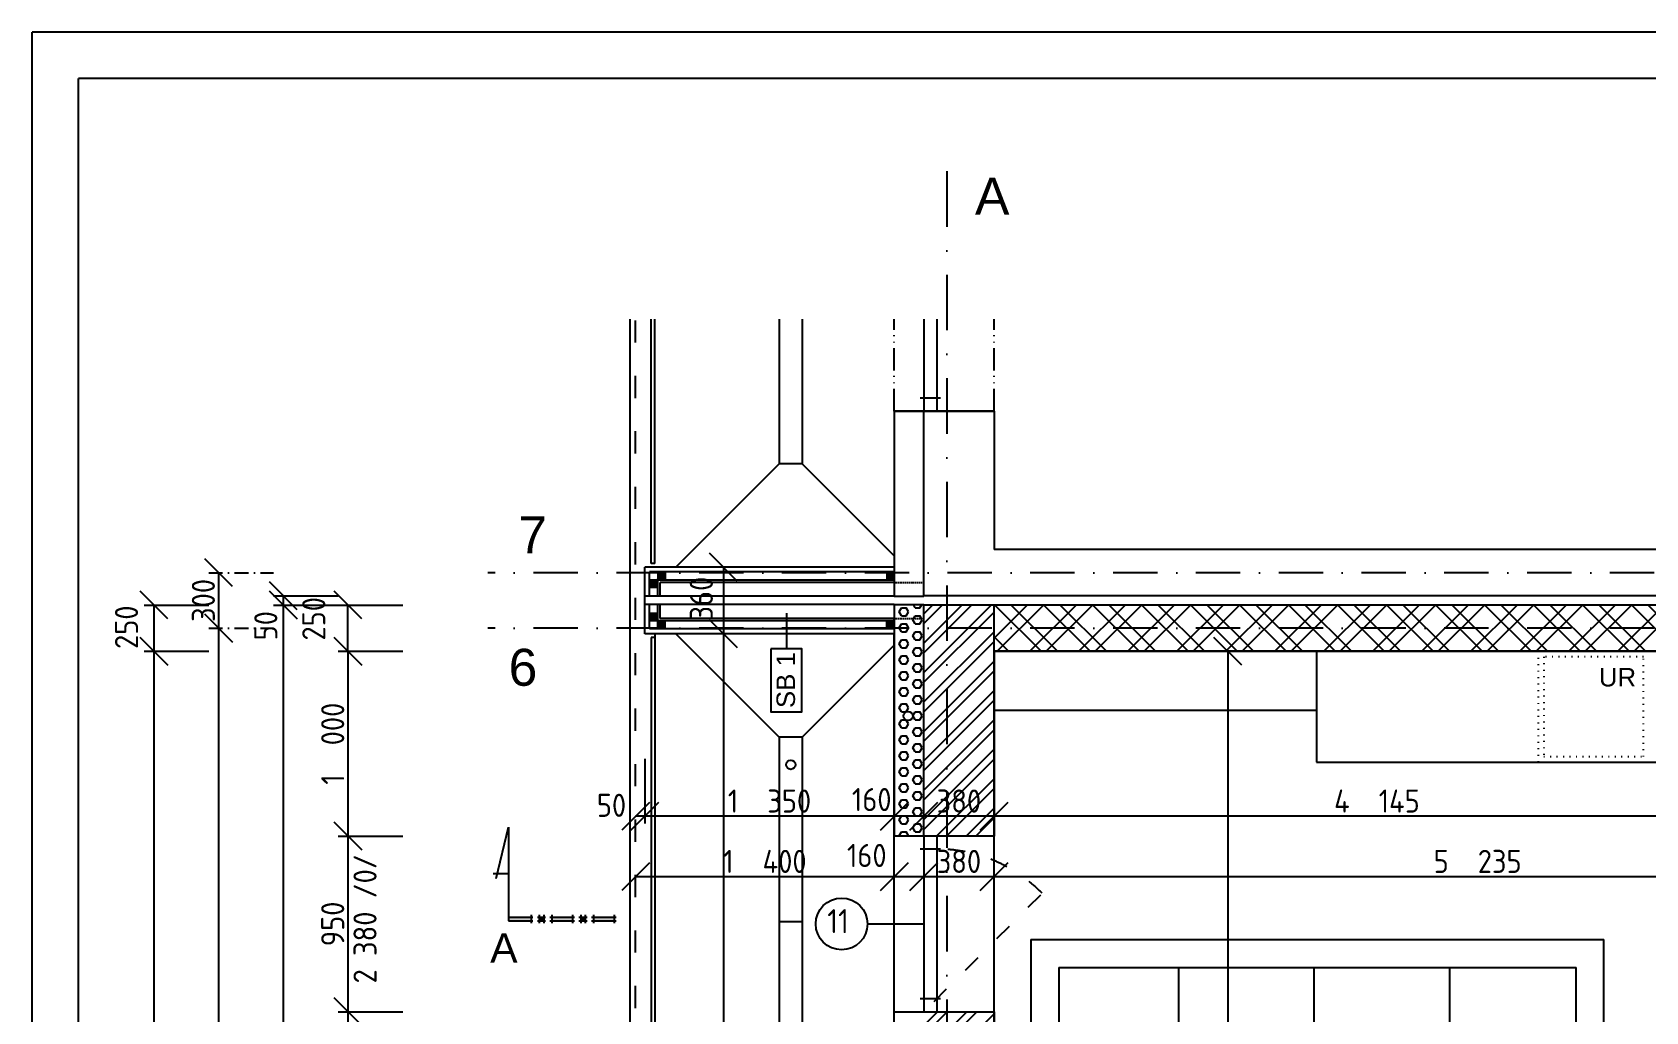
# Model space of a CAD drawing. Extents: x 4511820 to 5180432, y -1526536 to -944957.
# Drawn here: x 4975746 to 4984478, y -1227874 to -1222575 of the extents above; entities that cross this region are included whole.
import ezdxf

# ---------------------------------------------------------------- set-up
doc = ezdxf.new("R2010")
doc.units = 0
doc.header["$MEASUREMENT"] = 0
for name, pattern in [('ACAD_ISO03W100', [30, 12, -18]), ('ACAD_ISO07W100', [3.5, 0.5, -3]), ('ACAD_ISO12W100', [22, 12, -3, 0.5, -3, 0.5, -3]), ('BODKOCIARKOVANA_3', [5.6, 3, -1.3, 0, -1.3])]:
    doc.linetypes.add(name, pattern=pattern)
doc.layers.get('0').update_dxf_attribs({"linetype": 'CONTINUOUS'})
doc.layers.get('Defpoints').update_dxf_attribs({"color": 61, "linetype": 'CONTINUOUS'})
for name, color, linetype in [('KÓTY', 4, 'CONTINUOUS'), ('MÚRY', 1, 'CONTINUOUS'), ('OKNÁ', 143, 'CONTINUOUS'), ('osi', 253, 'CONTINUOUS'), ('Plochy', 41, 'CONTINUOUS'), ('POZEMOK', 7, 'CONTINUOUS'), ('TENKÁ', 7, 'CONTINUOUS'), ('tzb', 153, 'CONTINUOUS'), ('ZARIADENIE', 47, 'CONTINUOUS'), ('ZARIADENIE1', 145, 'CONTINUOUS'), ('ŠRAFY', 82, 'CONTINUOUS')]:
    doc.layers.add(name, color=color, linetype=linetype)
doc.styles.add('ARIAL', font='arial.ttf')
doc.styles.add('styl1', font='arial.ttf')
doc.styles.add('STYLE1', font='isocp.shx')
doc.dimstyles.new('STANDARD-50', dxfattribs={"dimtxt": 125, "dimasz": 150, "dimexe": 10, "dimexo": 200, "dimgap": 20, "dimtad": 1, "dimdsep": 46, "dimlunit": 6, "dimtxsty": 'STYLE1', "dimblk1": 'OBLIQUE', "dimblk2": 'OBLIQUE', "dimsah": 1, "dimcen": 2.5, "dimse1": 1, "dimse2": 1, "dimadec": 0, "dimazin": 0, "dimtfac": 1, "dimtmove": 1, "dimatfit": 3, "dimldrblk": 'OBLIQUE', "dimfxl": 1, "dimtolj": 1, "dimtzin": 0, "dimarcsym": 0})
pattern_1 = [(45, (0, 86710.97), (-79.549513, 79.549513), []), (45, (53.03, 86710.97), (-79.549513, 79.549513), [])]
pattern_2 = [(315, (6325766.1914, 3795181.774), (4.4194173824, 4.4194173824), [])]

# ---------------------------------------------------------------- blocks, each defined once
blk = doc.blocks.new('_OBLIQUE')
at = {"color": 0, "linetype": 'ByBlock'}
blk.add_line((-0.5, -0.5), (0.5, 0.5), dxfattribs=at)
blk = doc.blocks.new('*D14000')
at = {"layer": 'Defpoints', "color": 0}
for p in [(4979296, -1225499.2), (4976754.5, -1225799.2), (4979296, -1225799.2)]:
    blk.add_point(p, dxfattribs=at)
at = {"layer": 'KÓTY', "color": 0, "lineweight": -2}
blk.add_line((4976754.5, -1225499.2), (4976754.5, -1225799.2), dxfattribs=at)
at = {"layer": 'KÓTY', "color": 0, "linetype": 'ByBlock', "lineweight": -2, "xscale": 150, "yscale": 150, "zscale": 150}
for p, rotation in [((4976754.5, -1225499.2), 90), ((4976754.5, -1225799.2), 270)]:
    blk.add_blockref('_OBLIQUE', p, dxfattribs=dict(at, rotation=rotation))
at = {"layer": 'KÓTY', "color": 0, "insert": (4976672, -1225649.2), "char_height": 125, "attachment_point": 5, "rotation": 90, "style": 'STYLE1'}
blk.add_mtext('\\A1;300', dxfattribs=at)
blk = doc.blocks.new('*D14001')
at = {"layer": 'Defpoints', "color": 0}
for p in [(4979011, -1225624.2), (4977104.5, -1225674.2), (4979011, -1225674.2)]:
    blk.add_point(p, dxfattribs=at)
at = {"layer": 'KÓTY', "color": 0, "lineweight": -2}
blk.add_line((4977104.5, -1225624.2), (4977104.5, -1225674.2), dxfattribs=at)
at = {"layer": 'KÓTY', "color": 0, "linetype": 'ByBlock', "lineweight": -2, "xscale": 150, "yscale": 150, "zscale": 150}
for p, rotation in [((4977104.5, -1225624.2), 90), ((4977104.5, -1225674.2), 270)]:
    blk.add_blockref('_OBLIQUE', p, dxfattribs=dict(at, rotation=rotation))
at = {"layer": 'KÓTY', "color": 0, "insert": (4977010, -1225786), "char_height": 125, "attachment_point": 5, "rotation": 90, "style": 'STYLE1'}
blk.add_mtext('\\A1;50', dxfattribs=at)
blk = doc.blocks.new('*D14002')
at = {"layer": 'Defpoints', "color": 0}
for p in [(4980951, -1225674.2), (4976404.5, -1225924.2), (4980951, -1225924.2)]:
    blk.add_point(p, dxfattribs=at)
at = {"layer": 'KÓTY', "color": 0, "lineweight": -2}
blk.add_line((4976404.5, -1225674.2), (4976404.5, -1225924.2), dxfattribs=at)
at = {"layer": 'KÓTY', "color": 0, "linetype": 'ByBlock', "lineweight": -2, "xscale": 150, "yscale": 150, "zscale": 150}
for p, rotation in [((4976404.5, -1225674.2), 90), ((4976404.5, -1225924.2), 270)]:
    blk.add_blockref('_OBLIQUE', p, dxfattribs=dict(at, rotation=rotation))
at = {"layer": 'KÓTY', "color": 0, "insert": (4976256, -1225794), "char_height": 125, "attachment_point": 5, "rotation": 90, "style": 'STYLE1'}
blk.add_mtext('\\A1;250', dxfattribs=at)
blk = doc.blocks.new('*D14003')
at = {"layer": 'Defpoints', "color": 0}
for p in [(4980951, -1225924.2), (4976404.5, -1232044.2), (4980951, -1232044.2)]:
    blk.add_point(p, dxfattribs=at)
at = {"layer": 'KÓTY', "color": 0, "lineweight": -2}
blk.add_line((4976404.5, -1225924.2), (4976404.5, -1232044.2), dxfattribs=at)
at = {"layer": 'KÓTY', "color": 0, "linetype": 'ByBlock', "lineweight": -2, "xscale": 150, "yscale": 150, "zscale": 150}
for p, rotation in [((4976404.5, -1225924.2), 90), ((4976404.5, -1232044.2), 270)]:
    blk.add_blockref('_OBLIQUE', p, dxfattribs=dict(at, rotation=rotation))
at = {"layer": 'KÓTY', "color": 0, "insert": (4976322, -1228984.2), "char_height": 125, "attachment_point": 5, "rotation": 90, "style": 'STYLE1'}
blk.add_mtext('\\A1;6ﾠ120', dxfattribs=at)
blk = doc.blocks.new('*D14013')
at = {"layer": 'Defpoints', "color": 0}
for p in [(4980696, -1225799.2), (4976754.5, -1232194.2), (4980696, -1232194.2)]:
    blk.add_point(p, dxfattribs=at)
at = {"layer": 'KÓTY', "color": 0, "lineweight": -2}
blk.add_line((4976754.5, -1225799.2), (4976754.5, -1232194.2), dxfattribs=at)
at = {"layer": 'KÓTY', "color": 0, "linetype": 'ByBlock', "lineweight": -2, "xscale": 150, "yscale": 150, "zscale": 150}
for p, rotation in [((4976754.5, -1225799.2), 90), ((4976754.5, -1232194.2), 270)]:
    blk.add_blockref('_OBLIQUE', p, dxfattribs=dict(at, rotation=rotation))
at = {"layer": 'KÓTY', "color": 0, "insert": (4976672, -1228996.7), "char_height": 125, "attachment_point": 5, "rotation": 90, "style": 'STYLE1'}
blk.add_mtext('\\A1;6ﾠ395', dxfattribs=at)
blk = doc.blocks.new('*D14019')
at = {"layer": 'Defpoints', "color": 0}
for p in [(4979211, -1225674.2), (4977104.5, -1258484.2), (4982061, -1258484.2)]:
    blk.add_point(p, dxfattribs=at)
at = {"layer": 'KÓTY', "color": 0, "lineweight": -2}
blk.add_line((4977104.5, -1225674.2), (4977104.5, -1258484.2), dxfattribs=at)
at = {"layer": 'KÓTY', "color": 0, "linetype": 'ByBlock', "lineweight": -2, "xscale": 150, "yscale": 150, "zscale": 150}
for p, rotation in [((4977104.5, -1225674.2), 90), ((4977104.5, -1258484.2), 270)]:
    blk.add_blockref('_OBLIQUE', p, dxfattribs=dict(at, rotation=rotation))
at = {"layer": 'KÓTY', "color": 0, "insert": (4977022, -1242079.2), "char_height": 125, "attachment_point": 5, "rotation": 90, "style": 'STYLE1'}
blk.add_mtext('\\A1;32ﾠ810', dxfattribs=at)
blk = doc.blocks.new('*D14020')
at = {"layer": 'Defpoints', "color": 0}
for p in [(4977454.5, -1225674.2), (4980951, -1225674.2), (4980951, -1225924.2)]:
    blk.add_point(p, dxfattribs=at)
at = {"layer": 'KÓTY', "color": 0, "lineweight": -2}
blk.add_line((4977454.5, -1225924.2), (4977454.5, -1225674.2), dxfattribs=at)
at = {"layer": 'KÓTY', "color": 0, "linetype": 'ByBlock', "lineweight": -2, "xscale": 150, "yscale": 150, "zscale": 150}
for p, rotation in [((4977454.5, -1225674.2), 90), ((4977454.5, -1225924.2), 270)]:
    blk.add_blockref('_OBLIQUE', p, dxfattribs=dict(at, rotation=rotation))
at = {"layer": 'KÓTY', "color": 0, "insert": (4977269.5, -1225748.5), "char_height": 125, "attachment_point": 5, "rotation": 90, "style": 'STYLE1'}
blk.add_mtext('\\A1;250', dxfattribs=at)
blk = doc.blocks.new('*D14128')
at = {"layer": 'Defpoints', "color": 0}
for p in [(4980571, -1227874.2), (4977454.5, -1228374.2), (4980641, -1228374.2)]:
    blk.add_point(p, dxfattribs=at)
at = {"layer": 'KÓTY', "color": 0, "lineweight": -2}
blk.add_line((4977454.5, -1227874.2), (4977454.5, -1228374.2), dxfattribs=at)
at = {"layer": 'KÓTY', "color": 0, "linetype": 'ByBlock', "lineweight": -2, "xscale": 150, "yscale": 150, "zscale": 150}
for p, rotation in [((4977454.5, -1227874.2), 90), ((4977454.5, -1228374.2), 270)]:
    blk.add_blockref('_OBLIQUE', p, dxfattribs=dict(at, rotation=rotation))
at = {"layer": 'KÓTY', "color": 0, "insert": (4977372, -1228124.2), "char_height": 125, "attachment_point": 5, "rotation": 90, "style": 'STYLE1'}
blk.add_mtext('\\A1;500', dxfattribs=at)
blk = doc.blocks.new('*D14129')
at = {"layer": 'Defpoints', "color": 0}
for p in [(4980951, -1225924.2), (4977454.5, -1226924.2), (4980951, -1226924.2)]:
    blk.add_point(p, dxfattribs=at)
at = {"layer": 'KÓTY', "color": 0, "lineweight": -2}
blk.add_line((4977454.5, -1225924.2), (4977454.5, -1226924.2), dxfattribs=at)
at = {"layer": 'KÓTY', "color": 0, "linetype": 'ByBlock', "lineweight": -2, "xscale": 150, "yscale": 150, "zscale": 150}
for p, rotation in [((4977454.5, -1225924.2), 90), ((4977454.5, -1226924.2), 270)]:
    blk.add_blockref('_OBLIQUE', p, dxfattribs=dict(at, rotation=rotation))
at = {"layer": 'KÓTY', "color": 0, "insert": (4977372, -1226424.2), "char_height": 125, "attachment_point": 5, "rotation": 90, "style": 'STYLE1'}
blk.add_mtext('\\A1;1ﾠ000', dxfattribs=at)
blk = doc.blocks.new('*D14130')
at = {"layer": 'Defpoints', "color": 0}
for p in [(4980571, -1226924.2), (4977454.5, -1227874.2), (4980571, -1227874.2)]:
    blk.add_point(p, dxfattribs=at)
at = {"layer": 'KÓTY', "color": 0, "lineweight": -2}
blk.add_line((4977454.5, -1226924.2), (4977454.5, -1227874.2), dxfattribs=at)
at = {"layer": 'KÓTY', "color": 0, "linetype": 'ByBlock', "lineweight": -2, "xscale": 150, "yscale": 150, "zscale": 150}
for p, rotation in [((4977454.5, -1226924.2), 90), ((4977454.5, -1227874.2), 270)]:
    blk.add_blockref('_OBLIQUE', p, dxfattribs=dict(at, rotation=rotation))
at = {"layer": 'KÓTY', "color": 0, "insert": (4977372, -1227399.2), "char_height": 125, "attachment_point": 5, "rotation": 90, "style": 'STYLE1'}
blk.add_mtext('\\A1;950', dxfattribs=at)
blk = doc.blocks.new('sedacka roh')
at = {"layer": 'ZARIADENIE', "color": 30, "ltscale": 0.25}
for p, q in [((4397144.3, -1344644.9), (4397144.3, -1342275.4)), ((4397944.3, -1342275.4), (4397144.3, -1342275.4)), ((4397944.3, -1342275.4), (4397944.3, -1343844.9)), ((4397944.3, -1343491.4), (4397144.3, -1343491.4)), ((4397294.3, -1344494.9), (4397294.3, -1343491.4)), ((4400244.3, -1343844.9), (4397944.3, -1343844.9)), ((4397944.3, -1343844.9), (4397944.3, -1344494.9)), ((4398677.7, -1343844.9), (4398677.7, -1344494.9)), ((4399411, -1343844.9), (4399411, -1344494.9)), ((4400094.3, -1343844.9), (4400094.3, -1344494.9)), ((4400244.3, -1343844.9), (4400244.3, -1344644.9)), ((4397294.3, -1344494.9), (4400094.3, -1344494.9)), ((4397144.3, -1344644.9), (4400244.3, -1344644.9))]:
    blk.add_line(p, q, dxfattribs=at)
at = {"layer": 'ZARIADENIE', "color": 45, "ltscale": 0.25}
for p, q in [((4399702.3, -1342392.2), (4399102.3, -1342392.2)), ((4399102.3, -1342392.2), (4399102.3, -1342992.2)), ((4399702.3, -1342992.2), (4399702.3, -1342392.2)), ((4398472.5, -1342719.9), (4398472.5, -1343319.9)), ((4399472.5, -1342719.9), (4398472.5, -1342719.9)), ((4399472.5, -1343319.9), (4399472.5, -1342719.9)), ((4399102.3, -1342992.2), (4399702.3, -1342992.2)), ((4398472.5, -1343319.9), (4399472.5, -1343319.9))]:
    blk.add_line(p, q, dxfattribs=at)
blk = doc.blocks.new('*D30654')
at = {"layer": 'Defpoints', "color": 0}
for p in [(4979011, -1227143.5), (4980411, -1227143.5), (4980411, -1227143.5)]:
    blk.add_point(p, dxfattribs=at)
at = {"layer": 'KÓTY', "color": 0, "lineweight": -2}
blk.add_line((4979011, -1227143.5), (4980411, -1227143.5), dxfattribs=at)
at = {"layer": 'KÓTY', "color": 0, "linetype": 'ByBlock', "lineweight": -2, "xscale": 150, "yscale": 150, "zscale": 150, "rotation": 180}
blk.add_blockref('_OBLIQUE', (4979011, -1227143.5), dxfattribs=at)
at = {"layer": 'KÓTY', "color": 0, "linetype": 'ByBlock', "lineweight": -2, "xscale": 150, "yscale": 150, "zscale": 150}
blk.add_blockref('_OBLIQUE', (4980411, -1227143.5), dxfattribs=at)
at = {"layer": 'KÓTY', "color": 0, "insert": (4979711, -1227061), "char_height": 125, "attachment_point": 5, "style": 'STYLE1'}
blk.add_mtext('\\A1;1ﾠ400', dxfattribs=at)
blk = doc.blocks.new('*D30655')
at = {"layer": 'Defpoints', "color": 0}
for p in [(4980411, -1227143.5), (4980571, -1227143.5), (4980571, -1227143.5)]:
    blk.add_point(p, dxfattribs=at)
at = {"layer": 'KÓTY', "color": 0, "lineweight": -2}
blk.add_line((4980411, -1227143.5), (4980571, -1227143.5), dxfattribs=at)
at = {"layer": 'KÓTY', "color": 0, "linetype": 'ByBlock', "lineweight": -2, "xscale": 150, "yscale": 150, "zscale": 150, "rotation": 180}
blk.add_blockref('_OBLIQUE', (4980411, -1227143.5), dxfattribs=at)
at = {"layer": 'KÓTY', "color": 0, "linetype": 'ByBlock', "lineweight": -2, "xscale": 150, "yscale": 150, "zscale": 150}
blk.add_blockref('_OBLIQUE', (4980571, -1227143.5), dxfattribs=at)
at = {"layer": 'KÓTY', "color": 0, "insert": (4980262.5, -1227029), "char_height": 125, "attachment_point": 5, "style": 'STYLE1'}
blk.add_mtext('\\A1;160', dxfattribs=at)
blk = doc.blocks.new('*D30656')
at = {"layer": 'Defpoints', "color": 0}
for p in [(4980571, -1227143.5), (4980951, -1227143.5), (4980951, -1227143.5)]:
    blk.add_point(p, dxfattribs=at)
at = {"layer": 'KÓTY', "color": 0, "lineweight": -2}
blk.add_line((4980571, -1227143.5), (4980951, -1227143.5), dxfattribs=at)
at = {"layer": 'KÓTY', "color": 0, "linetype": 'ByBlock', "lineweight": -2, "xscale": 150, "yscale": 150, "zscale": 150, "rotation": 180}
blk.add_blockref('_OBLIQUE', (4980571, -1227143.5), dxfattribs=at)
at = {"layer": 'KÓTY', "color": 0, "linetype": 'ByBlock', "lineweight": -2, "xscale": 150, "yscale": 150, "zscale": 150}
blk.add_blockref('_OBLIQUE', (4980951, -1227143.5), dxfattribs=at)
at = {"layer": 'KÓTY', "color": 0, "insert": (4980761, -1227061), "char_height": 125, "attachment_point": 5, "style": 'STYLE1'}
blk.add_mtext('\\A1;380', dxfattribs=at)
blk = doc.blocks.new('*D30657')
at = {"layer": 'Defpoints', "color": 0}
for p in [(4980951, -1227143.5), (4986186, -1227143.5), (4986186, -1227143.5)]:
    blk.add_point(p, dxfattribs=at)
at = {"layer": 'KÓTY', "color": 0, "lineweight": -2}
blk.add_line((4980951, -1227143.5), (4986186, -1227143.5), dxfattribs=at)
at = {"layer": 'KÓTY', "color": 0, "linetype": 'ByBlock', "lineweight": -2, "xscale": 150, "yscale": 150, "zscale": 150, "rotation": 180}
blk.add_blockref('_OBLIQUE', (4980951, -1227143.5), dxfattribs=at)
at = {"layer": 'KÓTY', "color": 0, "linetype": 'ByBlock', "lineweight": -2, "xscale": 150, "yscale": 150, "zscale": 150}
blk.add_blockref('_OBLIQUE', (4986186, -1227143.5), dxfattribs=at)
at = {"layer": 'KÓTY', "color": 0, "insert": (4983568.5, -1227061), "char_height": 125, "attachment_point": 5, "style": 'STYLE1'}
blk.add_mtext('\\A1;5ﾠ235', dxfattribs=at)
blk = doc.blocks.new('*D30668')
at = {"layer": 'Defpoints', "color": 0}
for p in [(4980951, -1226524.2), (4985096, -1226524.2), (4980951, -1226817)]:
    blk.add_point(p, dxfattribs=at)
at = {"layer": 'KÓTY', "color": 0, "lineweight": -2}
blk.add_line((4985096, -1226817), (4980951, -1226817), dxfattribs=at)
at = {"layer": 'KÓTY', "color": 0, "linetype": 'ByBlock', "lineweight": -2, "xscale": 150, "yscale": 150, "zscale": 150, "rotation": 180}
blk.add_blockref('_OBLIQUE', (4980951, -1226817), dxfattribs=at)
at = {"layer": 'KÓTY', "color": 0, "linetype": 'ByBlock', "lineweight": -2, "xscale": 150, "yscale": 150, "zscale": 150}
blk.add_blockref('_OBLIQUE', (4985096, -1226817), dxfattribs=at)
at = {"layer": 'KÓTY', "color": 0, "insert": (4983023.5, -1226734.5), "char_height": 125, "attachment_point": 5, "style": 'STYLE1'}
blk.add_mtext('\\A1;4ﾠ145', dxfattribs=at)
blk = doc.blocks.new('*D30683')
at = {"layer": 'Defpoints', "color": 0}
for p in [(4980951, -1225924.2), (4980951, -1232044.2), (4982216.5, -1232044.2)]:
    blk.add_point(p, dxfattribs=at)
at = {"layer": 'KÓTY', "color": 0, "lineweight": -2}
blk.add_line((4982216.5, -1225924.2), (4982216.5, -1232044.2), dxfattribs=at)
at = {"layer": 'KÓTY', "color": 0, "linetype": 'ByBlock', "lineweight": -2, "xscale": 150, "yscale": 150, "zscale": 150}
for p, rotation in [((4982216.5, -1225924.2), 90), ((4982216.5, -1232044.2), 270)]:
    blk.add_blockref('_OBLIQUE', p, dxfattribs=dict(at, rotation=rotation))
at = {"layer": 'KÓTY', "color": 0, "insert": (4982134, -1228984.2), "char_height": 125, "attachment_point": 5, "rotation": 90, "style": 'STYLE1'}
blk.add_mtext('\\A1;6ﾠ120', dxfattribs=at)
blk = doc.blocks.new('*D31333')
at = {"layer": 'Defpoints', "color": 0}
for p in [(4980411, -1225829.2), (4979486.5, -1232014.2), (4980411, -1232014.2)]:
    blk.add_point(p, dxfattribs=at)
at = {"layer": 'KÓTY', "color": 0, "lineweight": -2}
blk.add_line((4979486.5, -1225829.2), (4979486.5, -1232014.2), dxfattribs=at)
at = {"layer": 'KÓTY', "color": 0, "linetype": 'ByBlock', "lineweight": -2, "xscale": 150, "yscale": 150, "zscale": 150}
for p, rotation in [((4979486.5, -1225829.2), 90), ((4979486.5, -1232014.2), 270)]:
    blk.add_blockref('_OBLIQUE', p, dxfattribs=dict(at, rotation=rotation))
at = {"layer": 'KÓTY', "color": 0, "insert": (4979404, -1228921.7), "char_height": 125, "attachment_point": 5, "rotation": 90, "style": 'STYLE1'}
blk.add_mtext('\\A1;6ﾠ185', dxfattribs=at)
blk = doc.blocks.new('*D48120')
at = {"layer": 'Defpoints', "color": 0}
for p in [(4979486.5, -1225469.2), (4979486.5, -1225829.2), (4979486.5, -1225829.2)]:
    blk.add_point(p, dxfattribs=at)
at = {"layer": 'KÓTY', "color": 0, "lineweight": -2}
blk.add_line((4979486.5, -1225469.2), (4979486.5, -1225829.2), dxfattribs=at)
at = {"layer": 'KÓTY', "color": 0, "linetype": 'ByBlock', "lineweight": -2, "xscale": 150, "yscale": 150, "zscale": 150}
for p, rotation in [((4979486.5, -1225469.2), 90), ((4979486.5, -1225829.2), 270)]:
    blk.add_blockref('_OBLIQUE', p, dxfattribs=dict(at, rotation=rotation))
at = {"layer": 'KÓTY', "color": 0, "insert": (4979367, -1225639.5), "char_height": 125, "attachment_point": 5, "rotation": 90, "style": 'STYLE1'}
blk.add_mtext('\\A1;360', dxfattribs=at)
blk = doc.blocks.new('*D48121')
at = {"layer": 'Defpoints', "color": 0}
for p in [(4980571, -1226817), (4980571, -1226817), (4980951, -1226817)]:
    blk.add_point(p, dxfattribs=at)
at = {"layer": 'KÓTY', "color": 0, "lineweight": -2}
blk.add_line((4980951, -1226817), (4980571, -1226817), dxfattribs=at)
at = {"layer": 'KÓTY', "color": 0, "linetype": 'ByBlock', "lineweight": -2, "xscale": 150, "yscale": 150, "zscale": 150, "rotation": 180}
blk.add_blockref('_OBLIQUE', (4980571, -1226817), dxfattribs=at)
at = {"layer": 'KÓTY', "color": 0, "linetype": 'ByBlock', "lineweight": -2, "xscale": 150, "yscale": 150, "zscale": 150}
blk.add_blockref('_OBLIQUE', (4980951, -1226817), dxfattribs=at)
at = {"layer": 'KÓTY', "color": 0, "insert": (4980761, -1226734.5), "char_height": 125, "attachment_point": 5, "style": 'STYLE1'}
blk.add_mtext('\\A1;380', dxfattribs=at)
blk = doc.blocks.new('*D48122')
at = {"layer": 'Defpoints', "color": 0}
for p in [(4980411, -1226817), (4980411, -1226817), (4980571, -1226817)]:
    blk.add_point(p, dxfattribs=at)
at = {"layer": 'KÓTY', "color": 0, "lineweight": -2}
blk.add_line((4980571, -1226817), (4980411, -1226817), dxfattribs=at)
at = {"layer": 'KÓTY', "color": 0, "linetype": 'ByBlock', "lineweight": -2, "xscale": 150, "yscale": 150, "zscale": 150, "rotation": 180}
blk.add_blockref('_OBLIQUE', (4980411, -1226817), dxfattribs=at)
at = {"layer": 'KÓTY', "color": 0, "linetype": 'ByBlock', "lineweight": -2, "xscale": 150, "yscale": 150, "zscale": 150}
blk.add_blockref('_OBLIQUE', (4980571, -1226817), dxfattribs=at)
at = {"layer": 'KÓTY', "color": 0, "insert": (4980289.2, -1226726.5), "char_height": 125, "attachment_point": 5, "style": 'STYLE1'}
blk.add_mtext('\\A1;160', dxfattribs=at)
blk = doc.blocks.new('*D48123')
at = {"layer": 'Defpoints', "color": 0}
for p in [(4979061, -1226817), (4979061, -1227232.5), (4980411, -1227232.5)]:
    blk.add_point(p, dxfattribs=at)
at = {"layer": 'KÓTY', "color": 0, "lineweight": -2}
blk.add_line((4980411, -1226817), (4979061, -1226817), dxfattribs=at)
at = {"layer": 'KÓTY', "color": 0, "linetype": 'ByBlock', "lineweight": -2, "xscale": 150, "yscale": 150, "zscale": 150, "rotation": 180}
blk.add_blockref('_OBLIQUE', (4979061, -1226817), dxfattribs=at)
at = {"layer": 'KÓTY', "color": 0, "linetype": 'ByBlock', "lineweight": -2, "xscale": 150, "yscale": 150, "zscale": 150}
blk.add_blockref('_OBLIQUE', (4980411, -1226817), dxfattribs=at)
at = {"layer": 'KÓTY', "color": 0, "insert": (4979736, -1226734.5), "char_height": 125, "attachment_point": 5, "style": 'STYLE1'}
blk.add_mtext('\\A1;1ﾠ350', dxfattribs=at)
blk = doc.blocks.new('*D48124')
at = {"layer": 'Defpoints', "color": 0}
for p in [(4979011, -1226817), (4979011, -1227232.5), (4979061, -1227232.5)]:
    blk.add_point(p, dxfattribs=at)
at = {"layer": 'KÓTY', "color": 0, "lineweight": -2}
blk.add_line((4979061, -1226817), (4979011, -1226817), dxfattribs=at)
at = {"layer": 'KÓTY', "color": 0, "linetype": 'ByBlock', "lineweight": -2, "xscale": 150, "yscale": 150, "zscale": 150, "rotation": 180}
blk.add_blockref('_OBLIQUE', (4979011, -1226817), dxfattribs=at)
at = {"layer": 'KÓTY', "color": 0, "linetype": 'ByBlock', "lineweight": -2, "xscale": 150, "yscale": 150, "zscale": 150}
blk.add_blockref('_OBLIQUE', (4979061, -1226817), dxfattribs=at)
at = {"layer": 'KÓTY', "color": 0, "insert": (4978880.7, -1226757.5), "char_height": 125, "attachment_point": 5, "style": 'STYLE1'}
blk.add_mtext('\\A1;50', dxfattribs=at)

msp = doc.modelspace()

# ---------------------------------------------------------------- hatches: boundary and pattern name
at = {"layer": 'TENKÁ'}
h = msp.add_hatch(color=256, dxfattribs=at)
h.dxf.hatch_style = 1
h.paths.add_polyline_path([(4978445.7, -1227382.935), (4978322.8, -1227382.935), (4978322.8, -1227362.235), (4978445.7, -1227362.235)])
h = msp.add_hatch(color=256, dxfattribs=at)
h.dxf.hatch_style = 1
h.paths.add_polyline_path([(4978489.6, -1227382.935), (4978489.6, -1227362.235), (4978513.8, -1227362.235), (4978513.8, -1227382.935)])
h = msp.add_hatch(color=256, dxfattribs=at)
h.dxf.hatch_style = 1
h.paths.add_polyline_path([(4978670.6, -1227382.935), (4978557.7, -1227382.935), (4978557.7, -1227362.235), (4978670.6, -1227362.235)])
h = msp.add_hatch(color=256, dxfattribs=at)
h.dxf.hatch_style = 1
h.paths.add_polyline_path([(4978714.5, -1227382.935), (4978714.5, -1227362.235), (4978738.7, -1227362.235), (4978738.7, -1227382.935)])
h = msp.add_hatch(color=256, dxfattribs=at)
h.dxf.hatch_style = 1
h.paths.add_polyline_path([(4978782.6, -1227382.935), (4978782.6, -1227362.235), (4978895.5, -1227362.235), (4978895.5, -1227382.935)])
at = {"layer": 'ŠRAFY'}
h = msp.add_hatch(dxfattribs=at)
h.set_pattern_fill('ANSI31', color=45, scale=50, angle=270)
h.set_pattern_definition(pattern_2)
h.paths.add_polyline_path([(4979087, -1225539.226), (4979087, -1225579.226), (4979131, -1225579.226), (4979131, -1225539.226)])
h = msp.add_hatch(dxfattribs=at)
h.set_pattern_fill('ANSI31', color=45, scale=50, angle=270)
h.set_pattern_definition(pattern_2)
h.paths.add_polyline_path([(4979171, -1225539.226), (4979171, -1225495.226), (4979131, -1225495.226), (4979131, -1225532.226), (4979131, -1225539.226)])
h = msp.add_hatch(dxfattribs=at)
h.set_pattern_fill('ANSI31', color=45, scale=50, angle=270)
h.set_pattern_definition(pattern_2)
h.paths.add_polyline_path([(4980411, -1225539.226), (4980411, -1225495.226), (4980371, -1225495.226), (4980371, -1225539.226)])
h = msp.add_hatch(dxfattribs=at)
h.set_pattern_fill('ANSI31', color=45, scale=50, angle=270)
h.set_pattern_definition(pattern_2)
h.paths.add_polyline_path([(4979087, -1225759.226), (4979131, -1225759.226), (4979131, -1225719.226), (4979087, -1225719.226)])
h = msp.add_hatch(dxfattribs=at)
h.set_pattern_fill('ANSI32', color=256, scale=300)
h.set_pattern_definition(pattern_1)
h.paths.add_polyline_path([(4980571, -1225674.226), (4980571, -1226924.226), (4980951, -1226924.226), (4980951, -1225924.226), (4980951, -1225674.226)])
h.paths.add_polyline_path([(4980131.201, -1226904), (4980393.799, -1226904), (4980393.799, -1227154), (4980131.201, -1227154)], flags=9)
h = msp.add_hatch(dxfattribs=at)
h.set_pattern_fill('HEX', color=256, scale=200)
h.set_pattern_definition([(0, (0, -76170.035), (0, 43.3012702), [25, -50]), (120, (0, -76170.035), (-37.5, -21.6506351), [25, -50]), (60, (25, -76170.035), (-37.5, 21.6506351), [25, -50])])
h.paths.add_polyline_path([(4980411, -1225829.226), (4980411, -1225890.476), (4980411, -1226924.226), (4980571, -1226924.226), (4980571, -1225674.226), (4980571, -1225671.726), (4980411, -1225671.726), (4980411, -1225746.726), (4980411, -1225759.226), (4980411, -1225803.226)])
h.paths.add_polyline_path([(4980511, -1226274.226, 1), (4980461, -1226274.226, 1)], flags=16)
h.paths.add_polyline_path([(4980410.451, -1226833.535), (4980673.049, -1226833.535), (4980673.049, -1227083.535), (4980410.451, -1227083.535)], flags=9)
h = msp.add_hatch(dxfattribs=at)
h.set_pattern_fill('ANSI32', color=256, scale=500)
h.set_pattern_definition([(45, (400449.4, -45114.18), (-132.5825215, 132.5825215), []), (45, (400537.78, -45114.18), (-132.5825215, 132.5825215), [])])
h.paths.add_polyline_path([(4980951, -1225674.226), (4980951, -1225924.226), (4993871, -1225924.226), (4993871, -1225674.226), (4980951, -1225674.226)])
h = msp.add_hatch(dxfattribs=at)
h.set_pattern_fill('ANSI32', color=256, scale=500, angle=90)
h.set_pattern_definition([(135, (400449.4, -45114.18), (-132.5825215, -132.5825215), []), (135, (400449.4, -45025.8), (-132.5825215, -132.5825215), [])])
h.paths.add_polyline_path([(4980951, -1225674.226), (4980951, -1225924.226), (4993871, -1225924.226), (4993871, -1225674.226), (4980951, -1225674.226)])
h = msp.add_hatch(dxfattribs=at)
h.set_pattern_fill('ANSI31', color=45, scale=50, angle=270)
h.set_pattern_definition(pattern_2)
h.paths.add_polyline_path([(4979131, -1225759.226), (4979131, -1225803.226), (4979171, -1225803.226), (4979171, -1225759.226)])
h = msp.add_hatch(dxfattribs=at)
h.set_pattern_fill('ANSI31', color=45, scale=50, angle=270)
h.set_pattern_definition(pattern_2)
h.paths.add_polyline_path([(4980371, -1225759.226), (4980371, -1225803.226), (4980411, -1225803.226), (4980411, -1225759.226)])
h = msp.add_hatch(dxfattribs=at)
h.set_pattern_fill('ANSI32', color=256, scale=300)
h.set_pattern_definition(pattern_1)
h.paths.add_polyline_path([(4980951, -1228374.226), (4980951, -1227874.226), (4980641, -1227874.226), (4980571, -1227874.226), (4980571, -1228174.226), (4980571, -1228374.226), (4980641, -1228374.226)])

# ---------------------------------------------------------------- linework, layer by layer
at = {"layer": 'KÓTY', "linetype": 'BODKOCIARKOVANA_3', "ltscale": 25}
for p, q in [((4976701.097, -1225499.226), (4977051.097, -1225499.226)), ((4976701.097, -1225799.226), (4977051.097, -1225799.226))]:
    msp.add_line(p, q, dxfattribs=at)
at = {"layer": 'KÓTY', "ltscale": 25}
for p, q in [((4977051.097, -1225624.226), (4977401.097, -1225624.226)), ((4976351.097, -1225674.226), (4976701.097, -1225674.226)), ((4977051.097, -1225674.226), (4977401.097, -1225674.226)), ((4977401.097, -1225674.226), (4977751.097, -1225674.226)), ((4976351.097, -1225924.226), (4976701.097, -1225924.226)), ((4977401.097, -1225924.226), (4977751.097, -1225924.226)), ((4979061, -1226505.632), (4979061, -1226855.632)), ((4977401.097, -1226924.226), (4977751.097, -1226924.226)), ((4977401.097, -1227874.226), (4977751.097, -1227874.226))]:
    msp.add_line(p, q, dxfattribs=at)
at = {"layer": 'MÚRY'}
for p, q in [((4980411, -1224624.226), (4980411, -1225469.226)), ((4980411, -1224624.226), (4980951, -1224624.226)), ((4980951, -1224624.226), (4980411, -1224624.226)), ((4980951, -1224624.226), (4980951, -1225374.226)), ((4986871, -1225374.226), (4980951, -1225374.226)), ((4979061, -1225829.226), (4979061, -1225469.226)), ((4980411, -1225469.226), (4979061, -1225469.226)), ((4980411, -1225829.226), (4979061, -1225829.226)), ((4980411, -1225829.226), (4979061, -1225829.226)), ((4980411, -1225829.226), (4980411, -1226924.226)), ((4980951, -1225924.226), (4980951, -1226924.226)), ((4985096, -1225924.226), (4980951, -1225924.226)), ((4980951, -1226924.226), (4980411, -1226924.226)), ((4980411, -1227874.226), (4980951, -1227874.226)), ((4980951, -1227874.226), (4980951, -1228374.226))]:
    msp.add_line(p, q, dxfattribs=at)
at = {"layer": 'OKNÁ'}
for p, q in [((4979096, -1224784.226), (4979096, -1224127.035)), ((4979096, -1225449.226), (4979096, -1224127.035)), ((4979116, -1224784.226), (4979116, -1224127.035)), ((4979116, -1225449.226), (4979116, -1224127.035)), ((4979116, -1225449.226), (4979096, -1225449.226)), ((4979096, -1225849.226), (4979096, -1231994.226)), ((4979116, -1225849.226), (4979096, -1225849.226)), ((4979116, -1225849.226), (4979116, -1231994.226))]:
    msp.add_line(p, q, dxfattribs=at)
at = {"layer": 'OKNÁ', "ltscale": 0.25}
for p, q in [((4980571, -1224127.035), (4980571, -1224624.226)), ((4980641, -1224127.035), (4980641, -1224624.226)), ((4980661, -1224554.226), (4980551, -1224554.226)), ((4980571, -1226924.226), (4980571, -1227874.226)), ((4980641, -1226924.226), (4980641, -1227874.226)), ((4980661, -1226994.226), (4980551, -1226994.226)), ((4980266.146, -1227399.226), (4980571, -1227399.226)), ((4980661, -1227804.226), (4980551, -1227804.226))]:
    msp.add_line(p, q, dxfattribs=at)
at = {"layer": 'OKNÁ', "linetype": 'ACAD_ISO03W100', "ltscale": 8}
msp.add_line((4980626.858, -1227818.368), (4981211.663, -1227233.563), dxfattribs=at)
at = {"layer": 'OKNÁ', "ltscale": 0.25}
msp.add_circle((4980126.146, -1227399.226), 140, dxfattribs=at)
at = {"layer": 'OKNÁ', "linetype": 'ACAD_ISO03W100', "ltscale": 8}
msp.add_arc((4980641, -1227794.226), 800, 44.4935655, 90, dxfattribs=at)
at = {"layer": 'osi', "linetype": 'BODKOCIARKOVANA_3', "ltscale": 100}
msp.add_line((4980696, -1223327.035), (4980696, -1260844.226), dxfattribs=at)
at = {"layer": 'osi', "linetype": 'BODKOCIARKOVANA_3', "ltscale": 80}
for p, q in [((5041881, -1225499.226), (4978211, -1225499.226)), ((5041881, -1225799.226), (4978211, -1225799.226))]:
    msp.add_line(p, q, dxfattribs=at)
at = {"layer": 'Plochy'}
for points in [[(4980411, -1225829.226), (4979116, -1225829.226), (4979116, -1232014.226), (4980411, -1232014.226)], [(4980951, -1232044.226), (4980951, -1225924.226), (4985096, -1225924.226), (4985096, -1226524.226), (4986186, -1226524.226), (4986186, -1229387.535), (4986186, -1229424.226), (4985511, -1229424.226), (4985511, -1229539.226), (4987011, -1229539.226), (4987011, -1232044.226)]]:
    msp.add_lwpolyline(points, close=True, dxfattribs=at)
at = {"layer": 'POZEMOK'}
for p, q in [((4979788.5, -1224127.035), (4979788.5, -1224910.476)), ((4979913.5, -1224127.035), (4979913.5, -1224910.476)), ((4979788.5, -1224910.476), (4979229.75, -1225469.226)), ((4979913.5, -1224910.476), (4979788.5, -1224910.476)), ((4979913.5, -1224910.476), (4980411, -1225407.976)), ((4979788.5, -1226387.976), (4979229.75, -1225829.226)), ((4979913.5, -1226387.976), (4980411, -1225890.476)), ((4979913.5, -1226387.976), (4980411, -1225890.476)), ((4979913.5, -1226387.976), (4979788.5, -1226387.976)), ((4979788.5, -1226387.976), (4979788.5, -1231387.976)), ((4979913.5, -1226387.976), (4979788.5, -1226387.976)), ((4979788.5, -1226387.976), (4979788.5, -1231387.976)), ((4979913.5, -1226387.976), (4979913.5, -1231387.976)), ((4979913.5, -1226387.976), (4979913.5, -1231387.976)), ((4979913.5, -1227387.976), (4979788.5, -1227387.976))]:
    msp.add_line(p, q, dxfattribs=at)
at = {"layer": 'TENKÁ', "color": 7}
for p, q in [((5065037, -1222575.281), (4975746, -1222575.281)), ((4975746, -1263227.635), (4975746, -1222575.281)), ((5064787, -1222825.281), (4975996, -1222825.281)), ((4975996, -1262977.635), (4975996, -1222825.281))]:
    msp.add_line(p, q, dxfattribs=at)
at = {"layer": 'TENKÁ'}
for p, q in [((4978981, -1226439.226), (4978981, -1224127.035)), ((4980571, -1225626.726), (4980571, -1224624.226)), ((4980411, -1225469.226), (4980411, -1225626.726)), ((4980411, -1225469.226), (4980411, -1225626.726)), ((4980411, -1225469.226), (4980411, -1225626.726)), ((4980411, -1225626.726), (4979061, -1225626.726)), ((4980411, -1225626.726), (4980571, -1225626.726)), ((4994411, -1225624.226), (4980571, -1225624.226)), ((4980411, -1225671.726), (4979061, -1225671.726)), ((4979827.559, -1225718.726), (4979827.559, -1225910.726)), ((4980411, -1225671.726), (4980411, -1225829.226)), ((4980411, -1225671.726), (4980571, -1225671.726)), ((4980411, -1225671.726), (4980411, -1225829.226)), ((4980411, -1225671.726), (4980411, -1225829.226)), ((4980571, -1226924.226), (4980571, -1225671.726)), ((4994411, -1225674.226), (4980571, -1225674.226)), ((4980951, -1225924.226), (4980951, -1225674.226)), ((4978981, -1238054.226), (4978981, -1226084.226)), ((4978256.3, -1227153.835), (4978322.8, -1226874.935)), ((4978322.8, -1226874.935), (4978322.8, -1227382.935)), ((4978322.8, -1227128.935), (4978240.2, -1227128.935)), ((4978322.8, -1227362.235), (4978455.7, -1227362.235)), ((4978322.8, -1227382.935), (4978455.7, -1227382.935)), ((4978445.7, -1227349.235), (4978445.7, -1227394.835)), ((4978479.6, -1227362.235), (4978523.8, -1227362.235)), ((4978479.6, -1227382.935), (4978523.8, -1227382.935)), ((4978489.6, -1227349.235), (4978489.6, -1227394.835)), ((4978513.8, -1227349.235), (4978513.8, -1227394.835)), ((4978547.7, -1227362.235), (4978680.6, -1227362.235)), ((4978547.7, -1227382.935), (4978680.6, -1227382.935)), ((4978557.7, -1227349.235), (4978557.7, -1227394.835)), ((4978670.6, -1227349.235), (4978670.6, -1227394.835)), ((4978704.5, -1227362.235), (4978748.7, -1227362.235)), ((4978704.5, -1227382.935), (4978748.7, -1227382.935)), ((4978714.5, -1227349.235), (4978714.5, -1227394.835)), ((4978738.7, -1227349.235), (4978738.7, -1227394.835)), ((4978772.6, -1227362.235), (4978905.5, -1227362.235)), ((4978772.6, -1227382.935), (4978905.5, -1227382.935)), ((4978782.6, -1227349.235), (4978782.6, -1227394.835)), ((4978895.5, -1227349.235), (4978895.5, -1227394.835))]:
    msp.add_line(p, q, dxfattribs=at)
at = {"layer": 'TENKÁ', "linetype": 'ACAD_ISO03W100', "ltscale": 10}
msp.add_line((4979011, -1238054.226), (4979011, -1224127.035), dxfattribs=at)
at = {"layer": 'TENKÁ', "linetype": 'ACAD_ISO12W100', "ltscale": 10}
for p, q in [((4980411, -1224624.226), (4980411, -1224127.035)), ((4980951, -1224624.226), (4980951, -1224127.035)), ((4980411, -1227874.226), (4980411, -1226924.226)), ((4980951, -1227874.226), (4980951, -1226924.226))]:
    msp.add_line(p, q, dxfattribs=at)
at = {"layer": 'TENKÁ', "color": 45}
for p, q in [((4980411, -1225495.226), (4979087, -1225495.226)), ((4979087, -1225626.726), (4979087, -1225495.226)), ((4979131, -1225539.226), (4979087, -1225539.226)), ((4979131, -1225495.226), (4979131, -1225539.226)), ((4979131, -1225626.726), (4979131, -1225532.226)), ((4980411, -1225539.226), (4979131, -1225539.226)), ((4979171, -1225495.226), (4979171, -1225539.226)), ((4979131, -1225579.226), (4979087, -1225579.226)), ((4979087, -1225803.226), (4979087, -1225671.726)), ((4979131, -1225719.226), (4979087, -1225719.226)), ((4979131, -1225759.226), (4979131, -1225671.726)), ((4979131, -1225759.226), (4979087, -1225759.226)), ((4980411, -1225803.226), (4979087, -1225803.226)), ((4980411, -1225759.226), (4979131, -1225759.226)), ((4979131, -1225803.226), (4979131, -1225759.226)), ((4979171, -1225803.226), (4979171, -1225759.226))]:
    msp.add_line(p, q, dxfattribs=at)
at = {"layer": 'TENKÁ', "color": 252}
for p, q in [((4980411, -1225551.726), (4979143.5, -1225551.726)), ((4979143.5, -1225626.726), (4979143.5, -1225551.726)), ((4979143.5, -1225746.726), (4979143.5, -1225671.726)), ((4980411, -1225746.726), (4979143.5, -1225746.726))]:
    msp.add_line(p, q, dxfattribs=at)
at = {"layer": 'TENKÁ', "color": 252, "linetype": 'ACAD_ISO07W100', "ltscale": 3}
for p, q in [((4980411, -1225551.726), (4980571, -1225551.726)), ((4980411, -1225746.726), (4980571, -1225746.726))]:
    msp.add_line(p, q, dxfattribs=at)
at = {"layer": 'TENKÁ'}
msp.add_lwpolyline([(4979743.559, -1225910.726), (4979743.559, -1226252.226), (4979911.559, -1226252.226), (4979911.559, -1225910.726)], close=True, dxfattribs=at)
at = {"layer": 'tzb'}
for centre in [(4980486, -1226274.226), (4979851, -1226537.976), (4979851, -1226537.976)]:
    msp.add_circle(centre, 25, dxfattribs=at)
at = {"layer": 'ZARIADENIE1', "color": 8, "ltscale": 0.25}
for p, q in [((4982696, -1225924.226), (4982696, -1226524.226)), ((4982696, -1226244.226), (4980951, -1226244.226)), ((4982696, -1226524.226), (4985096, -1226524.226))]:
    msp.add_line(p, q, dxfattribs=at)
at = {"layer": 'ZARIADENIE1', "color": 8, "linetype": 'ACAD_ISO07W100', "ltscale": 10}
msp.add_line((4983896, -1225924.226), (4983896, -1226524.226), dxfattribs=at)
msp.add_lwpolyline([(4983926, -1226494.226), (4984466, -1226494.226), (4984466, -1225954.226), (4983926, -1225954.226)], close=True, dxfattribs=at)
at = {"layer": 'ŠRAFY', "color": 45}
for p, q in [((4980371, -1225495.226), (4980371, -1225539.226)), ((4980371, -1225803.226), (4980371, -1225759.226))]:
    msp.add_line(p, q, dxfattribs=at)

# ---------------------------------------------------------------- block references
at = {"layer": 'ZARIADENIE', "xscale": -1, "rotation": 180}
msp.add_blockref('sedacka roh', (584006.679, -2572129.158), dxfattribs=at)

# ---------------------------------------------------------------- texts
at = {"layer": 'KÓTY', "insert": (4977546.957, -1227371.726), "char_height": 125, "attachment_point": 5, "rotation": 90, "style": 'STYLE1'}
msp.add_mtext('\\A1;2 380 /0/', dxfattribs=at)
at = {"layer": 'TENKÁ', "ltscale": 0.25, "style": 'styl1'}
for s, height, p in [('A', 200, (4980848.054, -1223561.535)), ('7', 200, (4978376.054, -1225394.823)), ('6', 200, (4978324.054, -1226110.804)), ('A', 160, (4978223.911, -1227609.589))]:
    msp.add_text(s, height=height, dxfattribs=at).set_placement(p)
at = {"layer": 'TENKÁ', "linetype": 'Continuous', "lineweight": 20, "style": 'ARIAL'}
msp.add_text('SB 1', height=100, rotation=90, dxfattribs=at).set_placement((4979873.887, -1226231.315))
at = {"layer": 'TENKÁ', "style": 'STYLE1'}
msp.add_text('11', height=130, dxfattribs=at).set_placement((4980048.616, -1227449.226))
at = {"layer": 'ZARIADENIE1', "color": 8, "ltscale": 0.25, "style": 'ARIAL'}
msp.add_text('UR', height=100, dxfattribs=at).set_placement((4984224.429, -1226114.334))

# ---------------------------------------------------------------- dimensions: what is measured, and where the dimension line sits
at = {"layer": 'KÓTY'}
for base, p1, p2, picture, middle in [((4976754.5, -1225799.226), (4979296, -1225499.226), (4979296, -1225799.226), '*D14000', (4976672, -1225649.226)), ((4977104.5, -1258484.226), (4979211, -1225674.226), (4982061, -1258484.226), '*D14019', (4977021.957, -1242079.226)), ((4977454.5, -1225674.226), (4980951, -1225924.226), (4980951, -1225674.226), '*D14020', (4977269.5, -1225748.476)), ((4976754.5, -1232194.226), (4980696, -1225799.226), (4980696, -1232194.226), '*D14013', (4976671.957, -1228996.726)), ((4976404.5, -1232044.226), (4980951, -1225924.226), (4980951, -1232044.226), '*D14003', (4976321.957, -1228984.226)), ((4977454.5, -1226924.226), (4980951, -1225924.226), (4980951, -1226924.226), '*D14129', (4977371.957, -1226424.226)), ((4982216.5, -1232044.226), (4980951, -1225924.226), (4980951, -1232044.226), '*D30683', (4982133.957, -1228984.226)), ((4977454.5, -1227874.226), (4980571, -1226924.226), (4980571, -1227874.226), '*D14130', (4977372, -1227399.226)), ((4977454.5, -1228374.226), (4980571, -1227874.226), (4980641, -1228374.226), '*D14128', (4977372, -1228124.226))]:
    dim = msp.add_linear_dim(base=base, p1=p1, p2=p2, angle=90, dimstyle='STANDARD-50', dxfattribs=at)
    dim.commit()
    dim.dimension.update_dxf_attribs({"geometry": picture, "text_midpoint": middle})
for base, p1, p2, picture, middle in [((4979486.5, -1225829.226), (4979486.5, -1225469.226), (4979486.5, -1225829.226), '*D48120', (4979449.5, -1225639.535)), ((4977104.5, -1225674.226), (4979011, -1225624.226), (4979011, -1225674.226), '*D14001', (4977092.5, -1225786.035)), ((4976404.5, -1225924.226), (4980951, -1225674.226), (4980951, -1225924.226), '*D14002', (4976338.5, -1225794.035))]:
    dim = msp.add_linear_dim(base=base, p1=p1, p2=p2, angle=90, dimstyle='STANDARD-50', dxfattribs=at)
    dim.commit()
    dim.dimension.update_dxf_attribs({"geometry": picture, "text_midpoint": middle, "dimtype": 160})
dim = msp.add_linear_dim(base=(4979486.5, -1232014.226), p1=(4980411, -1225829.226), p2=(4980411, -1232014.226), angle=90, dimstyle='STANDARD-50', override={"dimtxsty": 'STYLE1', "dimldrblk": 'OBLIQUE'}, dxfattribs=at)
dim.commit()
dim.dimension.update_dxf_attribs({"geometry": '*D31333', "text_midpoint": (4979403.957, -1228921.726)})
for base, p1, p2, picture, middle in [((4980951, -1226817.035), (4985096, -1226524.226), (4980951, -1226524.226), '*D30668', (4983023.5, -1226734.492)), ((4979061, -1226817.035), (4980411, -1227232.535), (4979061, -1227232.535), '*D48123', (4979736, -1226734.492)), ((4980571, -1226817.035), (4980951, -1226817.035), (4980571, -1226817.035), '*D48121', (4980761, -1226734.535)), ((4980411, -1227143.535), (4979011, -1227143.535), (4980411, -1227143.535), '*D30654', (4979711, -1227060.992)), ((4980951, -1227143.535), (4980571, -1227143.535), (4980951, -1227143.535), '*D30656', (4980761, -1227061.035)), ((4986186, -1227143.535), (4980951, -1227143.535), (4986186, -1227143.535), '*D30657', (4983568.5, -1227060.992))]:
    dim = msp.add_linear_dim(base=base, p1=p1, p2=p2, dimstyle='STANDARD-50', override={"dimtxsty": 'STYLE1', "dimldrblk": 'OBLIQUE'}, dxfattribs=at)
    dim.commit()
    dim.dimension.update_dxf_attribs({"geometry": picture, "text_midpoint": middle})
for base, p1, p2, picture, middle in [((4979011, -1226817.035), (4979061, -1227232.535), (4979011, -1227232.535), '*D48124', (4978880.691, -1226840.035)), ((4980411, -1226817.035), (4980571, -1226817.035), (4980411, -1226817.035), '*D48122', (4980289.191, -1226809.035)), ((4980571, -1227143.535), (4980411, -1227143.535), (4980571, -1227143.535), '*D30655', (4980262.5, -1227111.5))]:
    dim = msp.add_linear_dim(base=base, p1=p1, p2=p2, dimstyle='STANDARD-50', override={"dimtxsty": 'STYLE1', "dimldrblk": 'OBLIQUE'}, dxfattribs=at)
    dim.commit()
    dim.dimension.update_dxf_attribs({"geometry": picture, "text_midpoint": middle, "dimtype": 160})

doc.saveas('drawing.dxf')
